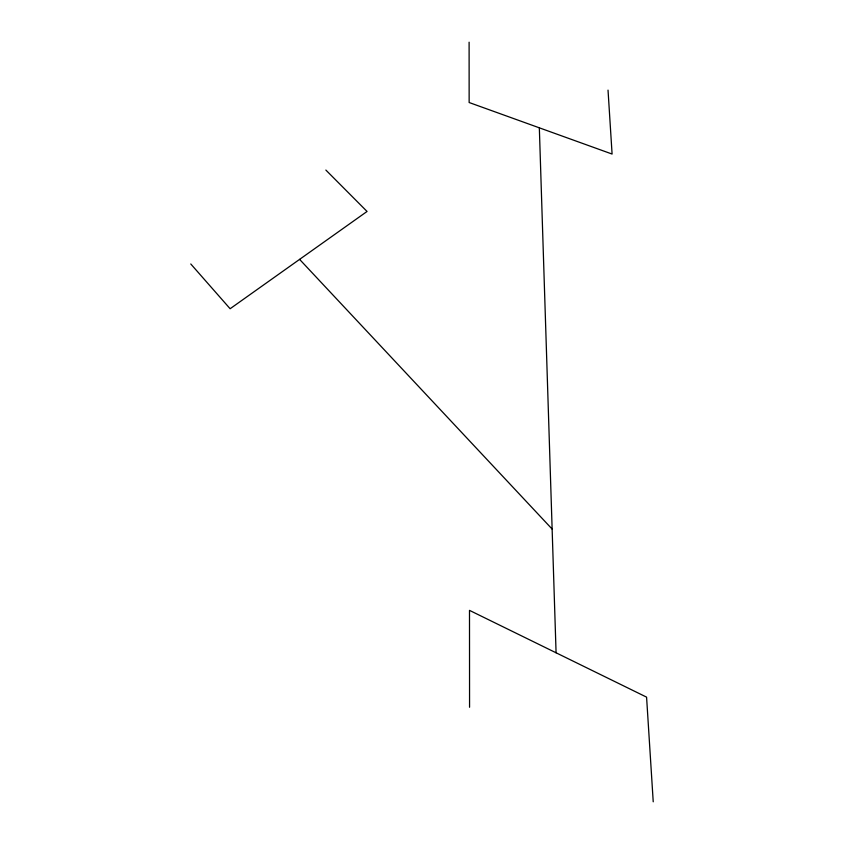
<?xml version="1.0" encoding="UTF-8"?>
<svg xmlns="http://www.w3.org/2000/svg" width="844" height="844" viewBox="0 0 844 844"><rect width="100%" height="100%" fill="white"/><g stroke="black" fill="none" stroke-linecap="round" stroke-linejoin="round"><path stroke-width="1.27" d="M325.868 170.066L367.056 211.464L230.117 308.735L190.776 263.972M299.599 259.382L552.134 529.072M608.028 90.129L612.09 154.051L469.148 102.525L469.106 42.2M653.224 801.8L646.578 697.133L469.496 610.37L469.559 707.261M539.337 127.824L556.08 652.792"/></g></svg>
